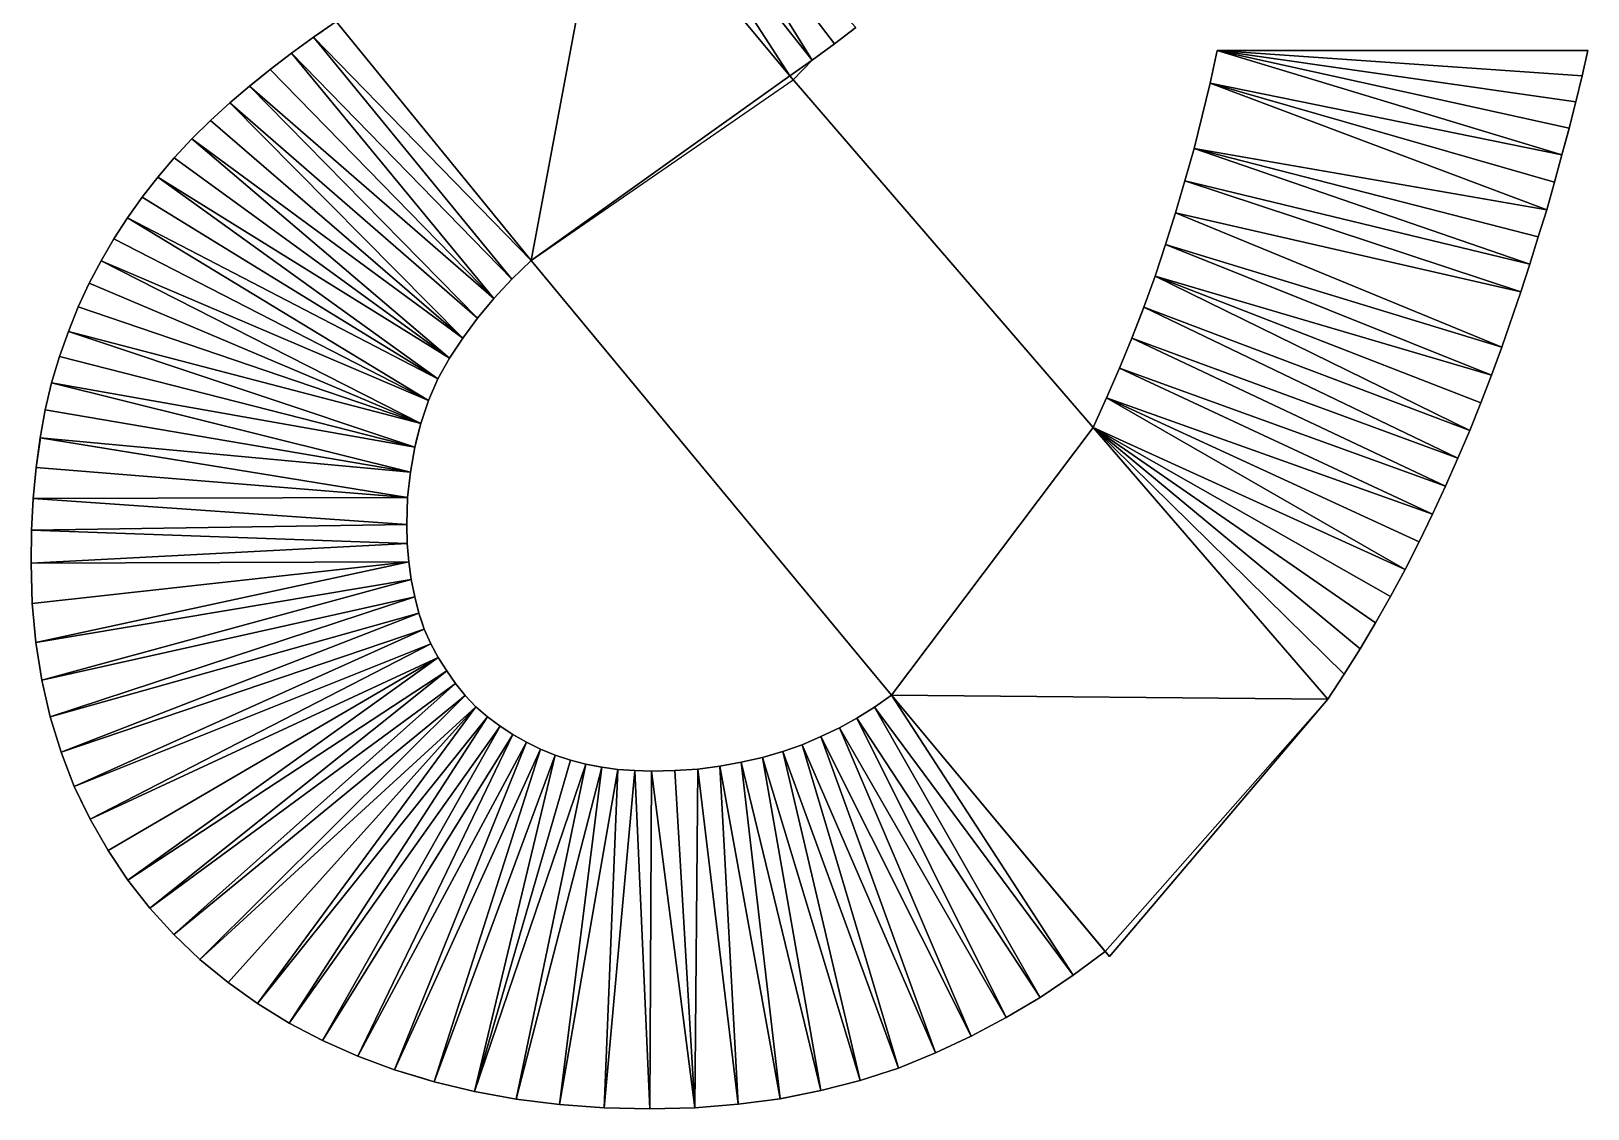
# Model space of a CAD drawing. Extents: x -29.1 to 29.1, y -25 to 25.
# Drawn here: x -0.086 to 4.342, y -6 to -2.934 of the extents above; entities that cross this region are included whole.
import ezdxf

# ---------------------------------------------------------------- set-up
doc = ezdxf.new("R2010")
doc.units = 0
doc.header["$MEASUREMENT"] = 0
doc.layers.add('ConstrLine', color=7, linetype='Continuous')
doc.layers.add('ObjLayer', color=2, linetype='Continuous')

msp = doc.modelspace()

# ---------------------------------------------------------------- linework, layer by layer
at = {"layer": 'ConstrLine'}
for points in [[(1.708, -2.326, 5), (1.633, -2.381, 5), (2.136, -3.016, 5)], [(2.199, -2.97, 5), (2.26, -2.923, 5), (1.708, -2.326, 5)], [(2.136, -3.016, 5), (2.199, -2.97, 5), (1.708, -2.326, 5)], [(1.633, -2.381, 5), (1.552, -2.436, 5), (2.072, -3.061, 5)], [(2.072, -3.061, 5), (2.136, -3.016, 5), (1.633, -2.381, 5)], [(1.552, -2.436, 5), (0.782, -2.906, 5), (1.336, -3.586, 5)], [(1.336, -3.586, 5), (2.072, -3.061, 5), (1.552, -2.436, 5)], [(0.782, -2.906, 5), (0.717, -2.951, 5), (1.336, -3.586, 5)], [(0.717, -2.951, 5), (0.782, -2.906, 5), (0.7438, -2.9324, 4)], [(0.717, -2.951, 5), (0.655, -2.996, 5), (1.281, -3.639, 5)], [(0.655, -2.996, 4), (0.655, -2.996, 5), (0.717, -2.951, 5)], [(0.655, -2.996, 4), (0.717, -2.951, 5), (0.717, -2.951, 4)], [(0.7438, -2.9324, 4), (0.7404, -2.9348, 4), (0.717, -2.951, 5)], [(0.717, -2.951, 4), (0.717, -2.951, 5), (0.7404, -2.9348, 4)], [(1.281, -3.639, 5), (1.336, -3.586, 5), (0.717, -2.951, 5)], [(2.199, -2.97, 4), (2.26, -2.923, 4), (2.26, -2.923, 5)], [(2.199, -2.97, 4), (2.26, -2.923, 5), (2.199, -2.97, 5)], [(0.655, -2.996, 5), (0.594, -3.043, 5), (1.23, -3.694, 5)], [(0.594, -3.043, 4), (0.594, -3.043, 5), (0.655, -2.996, 5)], [(0.594, -3.043, 4), (0.655, -2.996, 5), (0.655, -2.996, 4)], [(1.23, -3.694, 5), (1.281, -3.639, 5), (0.655, -2.996, 5)], [(2.136, -3.016, 4), (2.199, -2.97, 4), (2.199, -2.97, 5)], [(2.136, -3.016, 4), (2.199, -2.97, 5), (2.136, -3.016, 5)], [(3.288, -2.989, 5), (3.268, -3.082, 5), (4.268, -3.286, 5)], [(3.288, -2.989, 4), (3.268, -3.082, 4), (3.268, -3.082, 5)], [(3.288, -2.989, 4), (3.268, -3.082, 5), (3.288, -2.989, 5)], [(4.268, -3.286, 5), (4.289, -3.21, 5), (3.288, -2.989, 5)], [(4.308, -3.135, 5), (3.288, -2.989, 5), (4.289, -3.21, 5)], [(4.326, -3.061, 5), (3.288, -2.989, 5), (4.308, -3.135, 5)], [(4.342, -2.989, 5), (3.288, -2.989, 5), (4.326, -3.061, 5)], [(4.342, -2.989, 5), (3.288, -2.989, 4), (3.288, -2.989, 5)], [(4.342, -2.989, 5), (4.342, -2.989, 4), (3.288, -2.989, 4)], [(4.326, -3.061, 4), (4.342, -2.989, 4), (4.342, -2.989, 5)], [(4.326, -3.061, 4), (4.342, -2.989, 5), (4.326, -3.061, 5)], [(0.594, -3.043, 5), (0.535, -3.09, 5), (1.23, -3.694, 5)], [(0.594, -3.043, 5), (0.5576, -3.072, 4), (0.535, -3.09, 5)], [(0.594, -3.043, 5), (0.594, -3.043, 4), (0.5576, -3.072, 4)], [(2.072, -3.061, 4), (2.136, -3.016, 4), (2.136, -3.016, 5)], [(2.072, -3.061, 4), (2.136, -3.016, 5), (2.072, -3.061, 5)], [(2.072, -3.061, 4), (2.0815, -3.072, 4), (2.136, -3.016, 4)], [(0.535, -3.09, 5), (0.479, -3.138, 5), (1.184, -3.75, 5)], [(0.479, -3.138, 4), (0.479, -3.138, 5), (0.535, -3.09, 5)], [(0.479, -3.138, 4), (0.535, -3.09, 5), (0.535, -3.09, 4)], [(0.535, -3.09, 4), (0.535, -3.09, 5), (0.5576, -3.072, 4)], [(1.184, -3.75, 5), (1.23, -3.694, 5), (0.535, -3.09, 5)], [(2.072, -3.061, 5), (2.935, -4.061, 5), (2.361, -4.823, 5), (1.336, -3.586, 5)], [(1.336, -3.586, 5), (1.336, -3.586, 4), (2.072, -3.061, 4), (2.072, -3.061, 5)], [(2.935, -4.061, 4), (2.361, -4.823, 4), (1.336, -3.586, 4), (2.0815, -3.072, 4)], [(2.072, -3.061, 4), (2.072, -3.061, 5), (2.0815, -3.072, 4)], [(3.268, -3.082, 5), (3.222, -3.268, 5), (4.225, -3.442, 5)], [(3.268, -3.082, 4), (3.222, -3.268, 4), (3.222, -3.268, 5)], [(3.268, -3.082, 4), (3.222, -3.268, 5), (3.268, -3.082, 5)], [(4.247, -3.363, 5), (4.268, -3.286, 5), (3.268, -3.082, 5)], [(4.247, -3.363, 5), (3.268, -3.082, 5), (4.225, -3.442, 5)], [(4.308, -3.135, 4), (4.326, -3.061, 4), (4.326, -3.061, 5)], [(4.308, -3.135, 4), (4.326, -3.061, 5), (4.308, -3.135, 5)], [(0.479, -3.138, 5), (0.424, -3.188, 5), (1.142, -3.807, 5)], [(0.424, -3.188, 4), (0.424, -3.188, 5), (0.479, -3.138, 5)], [(0.424, -3.188, 4), (0.479, -3.138, 5), (0.479, -3.138, 4)], [(1.142, -3.807, 5), (1.184, -3.75, 5), (0.479, -3.138, 5)], [(4.2926, -3.1959, 4), (4.308, -3.135, 5), (4.289, -3.21, 5)], [(4.2926, -3.1959, 4), (4.308, -3.135, 4), (4.308, -3.135, 5)], [(0.424, -3.188, 5), (0.371, -3.24, 5), (1.142, -3.807, 5)], [(0.371, -3.24, 4), (0.371, -3.24, 5), (0.424, -3.188, 5)], [(0.371, -3.24, 4), (0.424, -3.188, 5), (0.424, -3.188, 4)], [(4.268, -3.286, 4), (4.289, -3.21, 4), (4.289, -3.21, 5)], [(4.268, -3.286, 4), (4.289, -3.21, 5), (4.268, -3.286, 5)], [(4.289, -3.21, 5), (4.289, -3.21, 4), (4.2926, -3.1959, 4)], [(0.371, -3.24, 5), (0.321, -3.294, 5), (1.104, -3.864, 5)], [(0.371, -3.24, 4), (0.321, -3.294, 4), (0.321, -3.294, 5)], [(0.371, -3.24, 4), (0.321, -3.294, 5), (0.371, -3.24, 5)], [(1.104, -3.864, 5), (1.142, -3.807, 5), (0.371, -3.24, 5)], [(3.222, -3.268, 5), (3.196, -3.36, 5), (4.177, -3.597, 5)], [(3.222, -3.268, 4), (3.196, -3.36, 4), (3.196, -3.36, 5)], [(3.222, -3.268, 4), (3.196, -3.36, 5), (3.222, -3.268, 5)], [(4.177, -3.597, 5), (4.201, -3.519, 5), (3.222, -3.268, 5)], [(4.201, -3.519, 5), (4.225, -3.442, 5), (3.222, -3.268, 5)], [(0.321, -3.294, 5), (0.274, -3.349, 5), (1.104, -3.864, 5)], [(0.321, -3.294, 4), (0.274, -3.349, 4), (0.274, -3.349, 5)], [(0.321, -3.294, 4), (0.274, -3.349, 5), (0.321, -3.294, 5)], [(4.247, -3.363, 4), (4.268, -3.286, 4), (4.268, -3.286, 5)], [(4.247, -3.363, 4), (4.268, -3.286, 5), (4.247, -3.363, 5)], [(0.274, -3.349, 5), (0.23, -3.406, 5), (1.071, -3.923, 5)], [(0.274, -3.349, 4), (0.23, -3.406, 4), (0.23, -3.406, 5)], [(0.274, -3.349, 4), (0.23, -3.406, 5), (0.274, -3.349, 5)], [(1.071, -3.923, 5), (1.104, -3.864, 5), (0.274, -3.349, 5)], [(3.196, -3.36, 5), (3.169, -3.451, 5), (4.151, -3.675, 5)], [(3.196, -3.36, 4), (3.169, -3.451, 4), (3.169, -3.451, 5)], [(3.196, -3.36, 4), (3.169, -3.451, 5), (3.196, -3.36, 5)], [(4.151, -3.675, 5), (4.177, -3.597, 5), (3.196, -3.36, 5)], [(4.2279, -3.4315, 4), (4.247, -3.363, 5), (4.225, -3.442, 5)], [(4.2279, -3.4315, 4), (4.247, -3.363, 4), (4.247, -3.363, 5)], [(0.23, -3.406, 5), (0.188, -3.465, 5), (1.071, -3.923, 5)], [(0.23, -3.406, 4), (0.188, -3.465, 4), (0.188, -3.465, 5)], [(0.23, -3.406, 4), (0.188, -3.465, 5), (0.23, -3.406, 5)], [(3.169, -3.451, 5), (3.141, -3.541, 5), (4.097, -3.833, 5)], [(3.169, -3.451, 4), (3.141, -3.541, 4), (3.141, -3.541, 5)], [(3.169, -3.451, 4), (3.141, -3.541, 5), (3.169, -3.451, 5)], [(4.097, -3.833, 5), (4.151, -3.675, 5), (3.169, -3.451, 5)], [(4.201, -3.519, 4), (4.225, -3.442, 4), (4.225, -3.442, 5)], [(4.201, -3.519, 4), (4.225, -3.442, 5), (4.201, -3.519, 5)], [(4.225, -3.442, 5), (4.225, -3.442, 4), (4.2279, -3.4315, 4)], [(0.188, -3.465, 5), (0.149, -3.525, 5), (1.044, -3.985, 5)], [(0.188, -3.465, 4), (0.149, -3.525, 4), (0.149, -3.525, 5)], [(0.188, -3.465, 4), (0.149, -3.525, 5), (0.188, -3.465, 5)], [(1.044, -3.985, 5), (1.071, -3.923, 5), (0.188, -3.465, 5)], [(0.149, -3.525, 5), (0.113, -3.587, 5), (1.044, -3.985, 5)], [(0.149, -3.525, 4), (0.113, -3.587, 4), (0.113, -3.587, 5)], [(0.149, -3.525, 4), (0.113, -3.587, 5), (0.149, -3.525, 5)], [(3.141, -3.541, 5), (3.111, -3.631, 5), (4.068, -3.912, 5)], [(3.141, -3.541, 4), (3.111, -3.631, 4), (3.111, -3.631, 5)], [(3.141, -3.541, 4), (3.111, -3.631, 5), (3.141, -3.541, 5)], [(4.068, -3.912, 5), (4.097, -3.833, 5), (3.141, -3.541, 5)], [(4.177, -3.597, 4), (4.201, -3.519, 4), (4.201, -3.519, 5)], [(4.177, -3.597, 4), (4.201, -3.519, 5), (4.177, -3.597, 5)], [(1.281, -3.639, 4), (1.336, -3.586, 4), (1.336, -3.586, 5)], [(1.281, -3.639, 4), (1.336, -3.586, 5), (1.281, -3.639, 5)], [(1.022, -4.05, 5), (0.113, -3.587, 5), (0.079, -3.651, 5)], [(0.113, -3.587, 4), (0.079, -3.651, 4), (0.079, -3.651, 5)], [(0.113, -3.587, 4), (0.079, -3.651, 5), (0.113, -3.587, 5)], [(1.022, -4.05, 5), (1.044, -3.985, 5), (0.113, -3.587, 5)], [(4.151, -3.675, 4), (4.177, -3.597, 4), (4.177, -3.597, 5)], [(4.151, -3.675, 4), (4.177, -3.597, 5), (4.151, -3.675, 5)], [(1.022, -4.05, 5), (0.079, -3.651, 5), (0.048, -3.718, 5)], [(0.079, -3.651, 4), (0.048, -3.718, 4), (0.048, -3.718, 5)], [(0.079, -3.651, 4), (0.048, -3.718, 5), (0.079, -3.651, 5)], [(1.281, -3.639, 4), (1.281, -3.639, 5), (1.23, -3.694, 5)], [(1.281, -3.639, 4), (1.23, -3.694, 5), (1.23, -3.694, 4)], [(3.111, -3.631, 5), (3.079, -3.719, 5), (4.006, -4.07, 5)], [(3.111, -3.631, 4), (3.079, -3.719, 4), (3.079, -3.719, 5)], [(3.111, -3.631, 4), (3.079, -3.719, 5), (3.111, -3.631, 5)], [(4.038, -3.991, 5), (4.068, -3.912, 5), (3.111, -3.631, 5)], [(4.006, -4.07, 5), (4.038, -3.991, 5), (3.111, -3.631, 5)], [(4.097, -3.833, 4), (4.151, -3.675, 4), (4.151, -3.675, 5)], [(4.097, -3.833, 4), (4.151, -3.675, 5), (4.097, -3.833, 5)], [(1.022, -4.05, 5), (0.048, -3.718, 5), (0.02, -3.788, 5)], [(0.048, -3.718, 4), (0.02, -3.788, 4), (0.02, -3.788, 5)], [(0.048, -3.718, 4), (0.02, -3.788, 5), (0.048, -3.718, 5)], [(1.23, -3.694, 4), (1.23, -3.694, 5), (1.184, -3.75, 5)], [(1.23, -3.694, 4), (1.184, -3.75, 5), (1.184, -3.75, 4)], [(3.045, -3.807, 5), (3.972, -4.149, 5), (3.079, -3.719, 5)], [(3.045, -3.807, 5), (3.079, -3.719, 5), (3.072, -3.7371, 4)], [(3.079, -3.719, 4), (3.072, -3.7371, 4), (3.079, -3.719, 5)], [(4.006, -4.07, 5), (3.079, -3.719, 5), (3.972, -4.149, 5)], [(1.184, -3.75, 4), (1.184, -3.75, 5), (1.142, -3.807, 5)], [(1.184, -3.75, 4), (1.142, -3.807, 5), (1.142, -3.807, 4)], [(3.072, -3.7371, 4), (3.045, -3.807, 4), (3.045, -3.807, 5)], [(-0.005, -3.859, 5), (1.005, -4.117, 5), (0.02, -3.788, 5)], [(0.02, -3.788, 4), (-0.005, -3.859, 4), (-0.005, -3.859, 5)], [(0.02, -3.788, 4), (-0.005, -3.859, 5), (0.02, -3.788, 5)], [(1.022, -4.05, 5), (0.02, -3.788, 5), (1.005, -4.117, 5)], [(1.142, -3.807, 4), (1.142, -3.807, 5), (1.104, -3.864, 5)], [(1.142, -3.807, 4), (1.104, -3.864, 5), (1.104, -3.864, 4)], [(3.01, -3.893, 5), (3.937, -4.228, 5), (3.045, -3.807, 5)], [(3.045, -3.807, 4), (3.01, -3.893, 4), (3.01, -3.893, 5)], [(3.045, -3.807, 4), (3.01, -3.893, 5), (3.045, -3.807, 5)], [(3.972, -4.149, 5), (3.045, -3.807, 5), (3.937, -4.228, 5)], [(4.096, -3.8357, 4), (4.097, -3.833, 5), (4.068, -3.912, 5)], [(4.068, -3.912, 5), (4.068, -3.912, 4), (4.096, -3.8357, 4)], [(4.096, -3.8357, 4), (4.097, -3.833, 4), (4.097, -3.833, 5)], [(-0.005, -3.859, 5), (-0.028, -3.934, 5), (1.005, -4.117, 5)], [(-0.005, -3.859, 4), (-0.028, -3.934, 4), (-0.028, -3.934, 5)], [(-0.005, -3.859, 4), (-0.028, -3.934, 5), (-0.005, -3.859, 5)], [(1.104, -3.864, 4), (1.104, -3.864, 5), (1.071, -3.923, 5)], [(1.104, -3.864, 4), (1.071, -3.923, 5), (1.071, -3.923, 4)], [(2.973, -3.977, 5), (3.9, -4.308, 5), (3.01, -3.893, 5)], [(3.01, -3.893, 4), (2.973, -3.977, 4), (2.973, -3.977, 5)], [(3.01, -3.893, 4), (2.973, -3.977, 5), (3.01, -3.893, 5)], [(3.9, -4.308, 5), (3.937, -4.228, 5), (3.01, -3.893, 5)], [(-0.046, -4.011, 5), (0.993, -4.188, 5), (-0.028, -3.934, 5)], [(-0.028, -3.934, 4), (-0.046, -4.011, 4), (-0.046, -4.011, 5)], [(-0.028, -3.934, 4), (-0.046, -4.011, 5), (-0.028, -3.934, 5)], [(1.005, -4.117, 5), (-0.028, -3.934, 5), (0.993, -4.188, 5)], [(1.071, -3.923, 4), (1.071, -3.923, 5), (1.044, -3.985, 5)], [(1.071, -3.923, 4), (1.044, -3.985, 5), (1.044, -3.985, 4)], [(4.068, -3.912, 4), (4.068, -3.912, 5), (4.038, -3.991, 5)], [(4.068, -3.912, 4), (4.038, -3.991, 5), (4.038, -3.991, 4)], [(1.022, -4.05, 5), (1.024, -4.0441, 4), (1.044, -3.985, 5)], [(1.044, -3.985, 4), (1.044, -3.985, 5), (1.024, -4.0441, 4)], [(2.935, -4.061, 5), (3.822, -4.465, 5), (2.973, -3.977, 5)], [(2.973, -3.977, 4), (2.935, -4.061, 4), (2.935, -4.061, 5)], [(2.973, -3.977, 4), (2.935, -4.061, 5), (2.973, -3.977, 5)], [(3.862, -4.387, 5), (2.973, -3.977, 5), (3.822, -4.465, 5)], [(3.9, -4.308, 5), (2.973, -3.977, 5), (3.862, -4.387, 5)], [(-0.06, -4.091, 5), (0.993, -4.188, 5), (-0.046, -4.011, 5)], [(-0.046, -4.011, 4), (-0.06, -4.091, 4), (-0.06, -4.091, 5)], [(-0.046, -4.011, 4), (-0.06, -4.091, 5), (-0.046, -4.011, 5)], [(4.038, -3.991, 4), (4.038, -3.991, 5), (4.006, -4.07, 5)], [(4.038, -3.991, 4), (4.006, -4.07, 5), (4.006, -4.07, 4)], [(1.022, -4.05, 5), (1.005, -4.117, 5), (1.0103, -4.096, 4)], [(1.022, -4.05, 4), (1.022, -4.05, 5), (1.0103, -4.096, 4)], [(1.022, -4.05, 5), (1.022, -4.05, 4), (1.024, -4.0441, 4)], [(2.361, -4.823, 5), (3.602, -4.834, 5), (2.935, -4.061, 5)], [(2.935, -4.061, 4), (2.361, -4.823, 4), (2.9816, -5.5669, 4), (3.602, -4.834, 4)], [(3.694, -4.691, 5), (2.935, -4.061, 5), (3.649, -4.763, 5)], [(3.738, -4.617, 5), (2.935, -4.061, 5), (3.694, -4.691, 5)], [(3.781, -4.542, 5), (2.935, -4.061, 5), (3.738, -4.617, 5)], [(3.822, -4.465, 5), (2.935, -4.061, 5), (3.781, -4.542, 5)], [(3.649, -4.763, 5), (2.935, -4.061, 5), (3.602, -4.834, 5)], [(3.972, -4.149, 4), (4.006, -4.07, 4), (3.972, -4.149, 5)], [(4.006, -4.07, 5), (3.972, -4.149, 5), (4.006, -4.07, 4)], [(-0.072, -4.175, 5), (0.985, -4.261, 5), (-0.06, -4.091, 5)], [(-0.072, -4.175, 5), (-0.06, -4.091, 5), (-0.0607, -4.096, 4)], [(-0.0607, -4.096, 4), (-0.072, -4.175, 4), (-0.072, -4.175, 5)], [(-0.06, -4.091, 4), (-0.0607, -4.096, 4), (-0.06, -4.091, 5)], [(0.993, -4.188, 5), (-0.06, -4.091, 5), (0.985, -4.261, 5)], [(1.005, -4.117, 4), (1.005, -4.117, 5), (0.993, -4.188, 5)], [(1.005, -4.117, 4), (0.993, -4.188, 5), (0.993, -4.188, 4)], [(1.005, -4.117, 4), (1.0103, -4.096, 4), (1.005, -4.117, 5)], [(3.972, -4.149, 4), (3.972, -4.149, 5), (3.937, -4.228, 5)], [(3.972, -4.149, 4), (3.937, -4.228, 5), (3.937, -4.228, 4)], [(-0.072, -4.175, 5), (-0.08, -4.263, 5), (0.985, -4.261, 5)], [(-0.072, -4.175, 4), (-0.08, -4.263, 4), (-0.08, -4.263, 5)], [(-0.072, -4.175, 4), (-0.08, -4.263, 5), (-0.072, -4.175, 5)], [(0.993, -4.188, 4), (0.993, -4.188, 5), (0.985, -4.261, 5)], [(0.993, -4.188, 4), (0.985, -4.261, 5), (0.985, -4.261, 4)], [(3.937, -4.228, 4), (3.937, -4.228, 5), (3.9, -4.308, 5)], [(3.937, -4.228, 4), (3.9, -4.308, 5), (3.9, -4.308, 4)], [(-0.08, -4.263, 5), (-0.085, -4.353, 5), (0.983, -4.337, 5)], [(-0.08, -4.263, 4), (-0.085, -4.353, 4), (-0.085, -4.353, 5)], [(-0.08, -4.263, 4), (-0.085, -4.353, 5), (-0.08, -4.263, 5)], [(0.983, -4.337, 5), (0.985, -4.261, 5), (-0.08, -4.263, 5)], [(0.985, -4.261, 5), (0.983, -4.337, 5), (0.983, -4.337, 4)], [(0.985, -4.261, 5), (0.983, -4.337, 4), (0.985, -4.261, 4)], [(0.983, -4.337, 5), (-0.085, -4.353, 5), (0.984, -4.391, 5)], [(0.983, -4.337, 4), (0.983, -4.337, 5), (0.984, -4.391, 5)], [(0.983, -4.337, 4), (0.984, -4.391, 5), (0.984, -4.391, 4)], [(3.9, -4.308, 4), (3.9, -4.308, 5), (3.862, -4.387, 5)], [(3.9, -4.308, 4), (3.862, -4.387, 5), (3.862, -4.387, 4)], [(-0.086, -4.447, 5), (0.984, -4.391, 5), (-0.085, -4.353, 5)], [(-0.085, -4.353, 4), (-0.086, -4.447, 4), (-0.086, -4.447, 5)], [(-0.085, -4.353, 4), (-0.086, -4.447, 5), (-0.085, -4.353, 5)], [(0.984, -4.391, 5), (-0.086, -4.447, 5), (0.988, -4.444, 5)], [(0.984, -4.391, 4), (0.984, -4.391, 5), (0.988, -4.444, 5)], [(0.984, -4.391, 4), (0.988, -4.444, 5), (0.988, -4.444, 4)], [(3.862, -4.387, 4), (3.862, -4.387, 5), (3.822, -4.465, 5)], [(3.862, -4.387, 4), (3.822, -4.465, 5), (3.822, -4.465, 4)], [(-0.086, -4.447, 5), (-0.083, -4.562, 5), (0.988, -4.444, 5)], [(-0.086, -4.447, 4), (-0.083, -4.562, 4), (-0.083, -4.562, 5)], [(-0.086, -4.447, 4), (-0.083, -4.562, 5), (-0.086, -4.447, 5)], [(-0.083, -4.562, 5), (-0.073, -4.673, 5), (0.988, -4.444, 5)], [(0.995, -4.494, 5), (0.988, -4.444, 5), (-0.073, -4.673, 5)], [(0.988, -4.444, 4), (0.988, -4.444, 5), (0.995, -4.494, 5)], [(0.988, -4.444, 4), (0.995, -4.494, 5), (0.995, -4.494, 4)], [(3.822, -4.465, 4), (3.822, -4.465, 5), (3.781, -4.542, 5)], [(3.822, -4.465, 4), (3.781, -4.542, 5), (3.781, -4.542, 4)], [(-0.056, -4.78, 5), (0.995, -4.494, 5), (-0.073, -4.673, 5)], [(0.995, -4.494, 5), (-0.056, -4.78, 5), (1.005, -4.543, 5)], [(0.995, -4.494, 4), (0.995, -4.494, 5), (1.005, -4.543, 5)], [(0.995, -4.494, 4), (1.005, -4.543, 5), (1.005, -4.543, 4)], [(-0.032, -4.885, 5), (1.005, -4.543, 5), (-0.056, -4.78, 5)], [(1.005, -4.543, 5), (-0.032, -4.885, 5), (1.017, -4.59, 5)], [(1.005, -4.543, 4), (1.005, -4.543, 5), (1.017, -4.59, 5)], [(1.005, -4.543, 4), (1.017, -4.59, 5), (1.017, -4.59, 4)], [(3.781, -4.542, 4), (3.781, -4.542, 5), (3.738, -4.617, 5)], [(3.781, -4.542, 4), (3.738, -4.617, 5), (3.738, -4.617, 4)], [(-0.083, -4.562, 4), (-0.073, -4.673, 4), (-0.073, -4.673, 5)], [(-0.083, -4.562, 4), (-0.073, -4.673, 5), (-0.083, -4.562, 5)], [(-0.001, -4.985, 5), (1.017, -4.59, 5), (-0.032, -4.885, 5)], [(1.017, -4.59, 5), (-0.001, -4.985, 5), (1.032, -4.635, 5)], [(1.017, -4.59, 4), (1.017, -4.59, 5), (1.024, -4.611, 4)], [(1.017, -4.59, 5), (1.032, -4.635, 5), (1.024, -4.611, 4)], [(0.036, -5.083, 5), (1.032, -4.635, 5), (-0.001, -4.985, 5)], [(1.051, -4.677, 5), (1.032, -4.635, 5), (0.036, -5.083, 5)], [(1.032, -4.635, 4), (1.024, -4.611, 4), (1.032, -4.635, 5)], [(1.032, -4.635, 4), (1.032, -4.635, 5), (1.051, -4.677, 5)], [(1.032, -4.635, 4), (1.051, -4.677, 5), (1.051, -4.677, 4)], [(3.738, -4.617, 4), (3.738, -4.617, 5), (3.694, -4.691, 5)], [(3.738, -4.617, 4), (3.694, -4.691, 5), (3.694, -4.691, 4)], [(-0.073, -4.673, 4), (-0.056, -4.78, 4), (-0.056, -4.78, 5)], [(-0.073, -4.673, 4), (-0.056, -4.78, 5), (-0.073, -4.673, 5)], [(0.036, -5.083, 5), (0.082, -5.176, 5), (1.051, -4.677, 5)], [(1.072, -4.716, 5), (1.051, -4.677, 5), (0.082, -5.176, 5)], [(1.051, -4.677, 4), (1.051, -4.677, 5), (1.072, -4.716, 5)], [(1.051, -4.677, 4), (1.072, -4.716, 5), (1.072, -4.716, 4)], [(3.694, -4.691, 4), (3.694, -4.691, 5), (3.649, -4.763, 5)], [(3.694, -4.691, 4), (3.649, -4.763, 5), (3.649, -4.763, 4)], [(0.082, -5.176, 5), (0.133, -5.265, 5), (1.072, -4.716, 5)], [(0.133, -5.265, 5), (0.189, -5.349, 5), (1.072, -4.716, 5)], [(1.096, -4.754, 5), (1.072, -4.716, 5), (0.189, -5.349, 5)], [(1.072, -4.716, 4), (1.072, -4.716, 5), (1.096, -4.754, 5)], [(1.072, -4.716, 4), (1.096, -4.754, 5), (1.096, -4.754, 4)], [(-0.056, -4.78, 4), (-0.032, -4.885, 4), (-0.032, -4.885, 5)], [(-0.056, -4.78, 4), (-0.032, -4.885, 5), (-0.056, -4.78, 5)], [(0.189, -5.349, 5), (0.252, -5.429, 5), (1.096, -4.754, 5)], [(1.121, -4.79, 5), (1.096, -4.754, 5), (0.252, -5.429, 5)], [(1.096, -4.754, 4), (1.096, -4.754, 5), (1.121, -4.79, 5)], [(1.096, -4.754, 4), (1.121, -4.79, 5), (1.121, -4.79, 4)], [(3.649, -4.763, 4), (3.649, -4.763, 5), (3.602, -4.834, 5)], [(3.649, -4.763, 4), (3.602, -4.834, 5), (3.602, -4.834, 4)], [(0.252, -5.429, 5), (0.32, -5.504, 5), (1.121, -4.79, 5)], [(1.149, -4.824, 5), (1.121, -4.79, 5), (0.32, -5.504, 5)], [(0.32, -5.504, 5), (0.394, -5.575, 5), (1.149, -4.824, 5)], [(1.179, -4.856, 5), (1.149, -4.824, 5), (0.394, -5.575, 5)], [(1.121, -4.79, 4), (1.121, -4.79, 5), (1.149, -4.824, 5)], [(1.121, -4.79, 4), (1.149, -4.824, 5), (1.149, -4.824, 4)], [(1.149, -4.824, 4), (1.149, -4.824, 5), (1.179, -4.856, 5)], [(1.149, -4.824, 4), (1.179, -4.856, 5), (1.179, -4.856, 4)], [(2.361, -4.823, 5), (2.313, -4.857, 5), (2.878, -5.62, 5)], [(2.313, -4.857, 4), (2.313, -4.857, 5), (2.361, -4.823, 5)], [(2.313, -4.857, 4), (2.361, -4.823, 5), (2.361, -4.823, 4)], [(2.878, -5.62, 5), (2.969, -5.552, 5), (2.361, -4.823, 5)], [(3.602, -4.834, 5), (2.361, -4.823, 5), (2.969, -5.552, 5)], [(0.394, -5.575, 5), (0.474, -5.64, 5), (1.179, -4.856, 5)], [(0.474, -5.64, 5), (0.558, -5.7, 5), (1.179, -4.856, 5)], [(1.212, -4.885, 5), (1.179, -4.856, 5), (0.558, -5.7, 5)], [(1.179, -4.856, 4), (1.179, -4.856, 5), (1.212, -4.885, 5)], [(1.179, -4.856, 4), (1.212, -4.885, 5), (1.212, -4.885, 4)], [(2.313, -4.857, 5), (2.263, -4.888, 5), (2.784, -5.683, 5)], [(2.263, -4.888, 4), (2.263, -4.888, 5), (2.313, -4.857, 5)], [(2.263, -4.888, 4), (2.313, -4.857, 5), (2.313, -4.857, 4)], [(2.784, -5.683, 5), (2.878, -5.62, 5), (2.313, -4.857, 5)], [(3.602, -4.834, 5), (3.602, -4.834, 4), (2.9816, -5.5669, 4), (2.969, -5.552, 5)], [(-0.032, -4.885, 4), (-0.001, -4.985, 4), (-0.001, -4.985, 5)], [(-0.032, -4.885, 4), (-0.001, -4.985, 5), (-0.032, -4.885, 5)], [(0.558, -5.7, 5), (0.648, -5.756, 5), (1.212, -4.885, 5)], [(1.248, -4.911, 5), (1.212, -4.885, 5), (0.648, -5.756, 5)], [(0.648, -5.756, 5), (0.743, -5.805, 5), (1.248, -4.911, 5)], [(1.284, -4.935, 5), (1.248, -4.911, 5), (0.743, -5.805, 5)], [(1.212, -4.885, 4), (1.212, -4.885, 5), (1.248, -4.911, 5)], [(1.212, -4.885, 4), (1.248, -4.911, 5), (1.248, -4.911, 4)], [(1.248, -4.911, 4), (1.248, -4.911, 5), (1.284, -4.935, 5)], [(1.248, -4.911, 4), (1.284, -4.935, 5), (1.284, -4.935, 4)], [(2.263, -4.888, 5), (2.213, -4.916, 5), (2.687, -5.74, 5)], [(2.213, -4.916, 4), (2.213, -4.916, 5), (2.263, -4.888, 5)], [(2.213, -4.916, 4), (2.263, -4.888, 5), (2.263, -4.888, 4)], [(2.687, -5.74, 5), (2.784, -5.683, 5), (2.263, -4.888, 5)], [(0.743, -5.805, 5), (0.843, -5.85, 5), (1.284, -4.935, 5)], [(1.323, -4.957, 5), (1.284, -4.935, 5), (0.843, -5.85, 5)], [(0.843, -5.85, 5), (0.948, -5.889, 5), (1.323, -4.957, 5)], [(1.363, -4.977, 5), (1.323, -4.957, 5), (0.948, -5.889, 5)], [(1.284, -4.935, 4), (1.284, -4.935, 5), (1.323, -4.957, 5)], [(1.284, -4.935, 4), (1.323, -4.957, 5), (1.323, -4.957, 4)], [(1.323, -4.957, 4), (1.323, -4.957, 5), (1.363, -4.977, 5)], [(1.323, -4.957, 4), (1.363, -4.977, 5), (1.363, -4.977, 4)], [(2.16, -4.941, 5), (2.107, -4.964, 5), (2.486, -5.841, 5)], [(2.107, -4.964, 4), (2.107, -4.964, 5), (2.16, -4.941, 5)], [(2.107, -4.964, 4), (2.16, -4.941, 5), (2.16, -4.941, 4)], [(2.213, -4.916, 5), (2.16, -4.941, 5), (2.588, -5.793, 5)], [(2.16, -4.941, 4), (2.16, -4.941, 5), (2.213, -4.916, 5)], [(2.16, -4.941, 4), (2.213, -4.916, 5), (2.213, -4.916, 4)], [(2.486, -5.841, 5), (2.588, -5.793, 5), (2.16, -4.941, 5)], [(2.588, -5.793, 5), (2.687, -5.74, 5), (2.213, -4.916, 5)], [(0.036, -5.083, 5), (-0.001, -4.985, 5), (0, -4.9876, 4)], [(-0.001, -4.985, 4), (0, -4.9876, 4), (-0.001, -4.985, 5)], [(0, -4.9876, 4), (0.036, -5.083, 4), (0.036, -5.083, 5)], [(0.948, -5.889, 5), (1.06, -5.923, 5), (1.363, -4.977, 5)], [(1.405, -4.994, 5), (1.363, -4.977, 5), (1.06, -5.923, 5)], [(1.06, -5.923, 5), (1.175, -5.951, 5), (1.405, -4.994, 5)], [(1.448, -5.008, 5), (1.405, -4.994, 5), (1.175, -5.951, 5)], [(1.363, -4.977, 4), (1.363, -4.977, 5), (1.405, -4.994, 5)], [(1.363, -4.977, 4), (1.405, -4.994, 5), (1.405, -4.994, 4)], [(1.405, -4.994, 4), (1.405, -4.994, 5), (1.448, -5.008, 5)], [(1.405, -4.994, 4), (1.448, -5.008, 5), (1.448, -5.008, 4)], [(1.994, -5, 5), (1.934, -5.014, 5), (2.16, -5.948, 5)], [(1.934, -5.014, 4), (1.934, -5.014, 5), (1.994, -5, 5)], [(1.934, -5.014, 4), (1.994, -5, 5), (1.994, -5, 4)], [(2.052, -4.983, 5), (1.994, -5, 5), (2.272, -5.919, 5)], [(1.994, -5, 5), (2.052, -4.983, 5), (2.048, -4.9842, 4)], [(1.994, -5, 4), (1.994, -5, 5), (2.048, -4.9842, 4)], [(2.16, -5.948, 5), (2.272, -5.919, 5), (1.994, -5, 5)], [(2.052, -4.983, 4), (2.048, -4.9842, 4), (2.052, -4.983, 5)], [(2.107, -4.964, 5), (2.052, -4.983, 5), (2.381, -5.884, 5)], [(2.052, -4.983, 4), (2.052, -4.983, 5), (2.107, -4.964, 5)], [(2.052, -4.983, 4), (2.107, -4.964, 5), (2.107, -4.964, 4)], [(2.272, -5.919, 5), (2.381, -5.884, 5), (2.052, -4.983, 5)], [(2.381, -5.884, 5), (2.486, -5.841, 5), (2.107, -4.964, 5)], [(1.492, -5.019, 5), (1.448, -5.008, 5), (1.175, -5.951, 5)], [(1.175, -5.951, 5), (1.294, -5.972, 5), (1.492, -5.019, 5)], [(1.537, -5.028, 5), (1.492, -5.019, 5), (1.294, -5.972, 5)], [(1.294, -5.972, 5), (1.417, -5.988, 5), (1.537, -5.028, 5)], [(1.583, -5.034, 5), (1.537, -5.028, 5), (1.417, -5.988, 5)], [(1.417, -5.988, 5), (1.544, -5.997, 5), (1.583, -5.034, 5)], [(1.448, -5.008, 4), (1.448, -5.008, 5), (1.492, -5.019, 5)], [(1.448, -5.008, 4), (1.492, -5.019, 5), (1.492, -5.019, 4)], [(1.492, -5.019, 4), (1.492, -5.019, 5), (1.536, -5.0278, 4)], [(1.492, -5.019, 5), (1.537, -5.028, 5), (1.536, -5.0278, 4)], [(1.537, -5.028, 4), (1.536, -5.0278, 4), (1.537, -5.028, 5)], [(1.537, -5.028, 4), (1.537, -5.028, 5), (1.583, -5.034, 5)], [(1.537, -5.028, 4), (1.583, -5.034, 5), (1.583, -5.034, 4)], [(1.631, -5.037, 5), (1.583, -5.034, 5), (1.544, -5.997, 5)], [(1.544, -5.997, 5), (1.674, -6, 5), (1.631, -5.037, 5)], [(1.583, -5.034, 4), (1.583, -5.034, 5), (1.631, -5.037, 5)], [(1.583, -5.034, 4), (1.631, -5.037, 5), (1.631, -5.037, 4)], [(1.679, -5.039, 5), (1.631, -5.037, 5), (1.674, -6, 5)], [(1.631, -5.037, 4), (1.631, -5.037, 5), (1.679, -5.039, 5)], [(1.631, -5.037, 4), (1.679, -5.039, 5), (1.679, -5.039, 4)], [(1.674, -6, 5), (1.802, -5.997, 5), (1.679, -5.039, 5)], [(1.745, -5.037, 5), (1.679, -5.039, 5), (1.802, -5.997, 5)], [(1.679, -5.039, 4), (1.679, -5.039, 5), (1.745, -5.037, 5)], [(1.679, -5.039, 4), (1.745, -5.037, 5), (1.745, -5.037, 4)], [(1.81, -5.033, 5), (1.745, -5.037, 5), (1.802, -5.997, 5)], [(1.745, -5.037, 4), (1.745, -5.037, 5), (1.81, -5.033, 5)], [(1.745, -5.037, 4), (1.81, -5.033, 5), (1.81, -5.033, 4)], [(1.802, -5.997, 5), (1.925, -5.987, 5), (1.81, -5.033, 5)], [(1.873, -5.025, 5), (1.81, -5.033, 5), (1.925, -5.987, 5)], [(1.81, -5.033, 4), (1.81, -5.033, 5), (1.873, -5.025, 5)], [(1.81, -5.033, 4), (1.873, -5.025, 5), (1.873, -5.025, 4)], [(1.934, -5.014, 5), (1.873, -5.025, 5), (2.045, -5.971, 5)], [(1.873, -5.025, 4), (1.873, -5.025, 5), (1.934, -5.014, 5)], [(1.873, -5.025, 4), (1.934, -5.014, 5), (1.934, -5.014, 4)], [(1.925, -5.987, 5), (2.045, -5.971, 5), (1.873, -5.025, 5)], [(2.045, -5.971, 5), (2.16, -5.948, 5), (1.934, -5.014, 5)], [(0.036, -5.083, 4), (0.0543, -5.12, 4), (0.036, -5.083, 5)], [(0.0543, -5.12, 4), (0.082, -5.176, 5), (0.036, -5.083, 5)], [(0.0543, -5.12, 4), (0.082, -5.176, 4), (0.082, -5.176, 5)], [(0.082, -5.176, 4), (0.133, -5.265, 4), (0.133, -5.265, 5)], [(0.082, -5.176, 4), (0.133, -5.265, 5), (0.082, -5.176, 5)], [(0.133, -5.265, 4), (0.189, -5.349, 4), (0.189, -5.349, 5)], [(0.133, -5.265, 4), (0.189, -5.349, 5), (0.133, -5.265, 5)], [(0.189, -5.349, 4), (0.252, -5.429, 4), (0.252, -5.429, 5)], [(0.189, -5.349, 4), (0.252, -5.429, 5), (0.189, -5.349, 5)], [(0.252, -5.429, 4), (0.32, -5.504, 4), (0.32, -5.504, 5)], [(0.252, -5.429, 4), (0.32, -5.504, 5), (0.252, -5.429, 5)], [(0.32, -5.504, 4), (0.394, -5.575, 4), (0.394, -5.575, 5)], [(0.32, -5.504, 4), (0.394, -5.575, 5), (0.32, -5.504, 5)], [(0.394, -5.575, 4), (0.474, -5.64, 4), (0.474, -5.64, 5)], [(0.394, -5.575, 4), (0.474, -5.64, 5), (0.394, -5.575, 5)], [(2.878, -5.62, 4), (2.969, -5.552, 4), (2.969, -5.552, 5)], [(2.878, -5.62, 4), (2.969, -5.552, 5), (2.878, -5.62, 5)], [(2.9728, -5.5565, 4), (2.9816, -5.5669, 4), (2.969, -5.552, 5)], [(2.969, -5.552, 4), (2.9728, -5.5565, 4), (2.969, -5.552, 5)], [(2.784, -5.683, 4), (2.878, -5.62, 4), (2.878, -5.62, 5)], [(2.784, -5.683, 4), (2.878, -5.62, 5), (2.784, -5.683, 5)], [(0.474, -5.64, 4), (0.558, -5.7, 4), (0.558, -5.7, 5)], [(0.474, -5.64, 4), (0.558, -5.7, 5), (0.474, -5.64, 5)], [(0.558, -5.7, 4), (0.648, -5.756, 4), (0.648, -5.756, 5)], [(0.558, -5.7, 4), (0.648, -5.756, 5), (0.558, -5.7, 5)], [(2.687, -5.74, 4), (2.784, -5.683, 4), (2.784, -5.683, 5)], [(2.687, -5.74, 4), (2.784, -5.683, 5), (2.687, -5.74, 5)], [(0.648, -5.756, 4), (0.743, -5.805, 4), (0.743, -5.805, 5)], [(0.648, -5.756, 4), (0.743, -5.805, 5), (0.648, -5.756, 5)], [(2.588, -5.793, 4), (2.687, -5.74, 4), (2.687, -5.74, 5)], [(2.588, -5.793, 4), (2.687, -5.74, 5), (2.588, -5.793, 5)], [(2.486, -5.841, 4), (2.588, -5.793, 4), (2.588, -5.793, 5)], [(2.486, -5.841, 4), (2.588, -5.793, 5), (2.486, -5.841, 5)], [(0.743, -5.805, 4), (0.843, -5.85, 4), (0.843, -5.85, 5)], [(0.743, -5.805, 4), (0.843, -5.85, 5), (0.743, -5.805, 5)], [(2.381, -5.884, 4), (2.486, -5.841, 4), (2.486, -5.841, 5)], [(2.381, -5.884, 4), (2.486, -5.841, 5), (2.381, -5.884, 5)], [(0.843, -5.85, 4), (0.948, -5.889, 4), (0.948, -5.889, 5)], [(0.843, -5.85, 4), (0.948, -5.889, 5), (0.843, -5.85, 5)], [(0.948, -5.889, 4), (1.024, -5.9121, 4), (0.948, -5.889, 5)], [(1.024, -5.9121, 4), (1.06, -5.923, 5), (0.948, -5.889, 5)], [(2.272, -5.919, 4), (2.381, -5.884, 4), (2.381, -5.884, 5)], [(2.272, -5.919, 4), (2.381, -5.884, 5), (2.272, -5.919, 5)], [(1.024, -5.9121, 4), (1.06, -5.923, 4), (1.06, -5.923, 5)], [(1.06, -5.923, 4), (1.175, -5.951, 4), (1.175, -5.951, 5)], [(1.06, -5.923, 4), (1.175, -5.951, 5), (1.06, -5.923, 5)], [(2.16, -5.948, 4), (2.272, -5.919, 4), (2.272, -5.919, 5)], [(2.16, -5.948, 4), (2.272, -5.919, 5), (2.16, -5.948, 5)], [(1.175, -5.951, 4), (1.294, -5.972, 4), (1.294, -5.972, 5)], [(1.175, -5.951, 4), (1.294, -5.972, 5), (1.175, -5.951, 5)], [(1.294, -5.972, 4), (1.417, -5.988, 4), (1.417, -5.988, 5)], [(1.294, -5.972, 4), (1.417, -5.988, 5), (1.294, -5.972, 5)], [(1.925, -5.987, 4), (2.045, -5.971, 4), (2.045, -5.971, 5)], [(1.925, -5.987, 4), (2.045, -5.971, 5), (1.925, -5.987, 5)], [(2.16, -5.948, 5), (2.045, -5.971, 5), (2.048, -5.9704, 4)], [(2.045, -5.971, 4), (2.048, -5.9704, 4), (2.045, -5.971, 5)], [(2.048, -5.9704, 4), (2.16, -5.948, 4), (2.16, -5.948, 5)], [(1.417, -5.988, 4), (1.544, -5.997, 4), (1.544, -5.997, 5)], [(1.417, -5.988, 4), (1.544, -5.997, 5), (1.417, -5.988, 5)], [(1.544, -5.997, 4), (1.674, -6, 4), (1.674, -6, 5)], [(1.544, -5.997, 4), (1.674, -6, 5), (1.544, -5.997, 5)], [(1.674, -6, 5), (1.674, -6, 4), (1.802, -5.997, 4)], [(1.674, -6, 5), (1.802, -5.997, 4), (1.802, -5.997, 5)], [(1.802, -5.997, 4), (1.925, -5.987, 4), (1.925, -5.987, 5)], [(1.802, -5.997, 4), (1.925, -5.987, 5), (1.802, -5.997, 5)]]:
    msp.add_3dface(points, dxfattribs=at)
at = {"layer": 'ObjLayer', "extrusion": (0, 0, -1)}
for p, q in [((0.717, -2.951, 5), (0.782, -2.906, 5)), ((0.655, -2.996, 5), (0.717, -2.951, 5)), ((2.26, -2.923, 5), (2.199, -2.97, 5)), ((0.594, -3.043, 5), (0.655, -2.996, 5)), ((2.199, -2.97, 5), (2.136, -3.016, 5)), ((3.268, -3.082, 5), (3.288, -2.989, 5)), ((3.288, -2.989, 5), (4.342, -2.989, 5)), ((4.342, -2.989, 5), (4.326, -3.061, 5)), ((0.535, -3.09, 5), (0.594, -3.043, 5)), ((2.136, -3.016, 5), (2.072, -3.061, 5)), ((0.479, -3.138, 5), (0.535, -3.09, 5)), ((2.072, -3.061, 5), (1.336, -3.586, 5)), ((3.222, -3.268, 5), (3.268, -3.082, 5)), ((4.326, -3.061, 5), (4.308, -3.135, 5)), ((0.424, -3.188, 5), (0.479, -3.138, 5)), ((4.308, -3.135, 5), (4.2879, -3.2144, 5)), ((0.371, -3.24, 5), (0.424, -3.188, 5)), ((4.2879, -3.2144, 5), (4.268, -3.286, 5)), ((0.321, -3.294, 5), (0.371, -3.24, 5)), ((3.196, -3.36, 5), (3.222, -3.268, 5)), ((0.274, -3.349, 5), (0.321, -3.294, 5)), ((4.268, -3.286, 5), (4.247, -3.363, 5)), ((0.23, -3.406, 5), (0.274, -3.349, 5)), ((3.169, -3.451, 5), (3.196, -3.36, 5)), ((4.247, -3.363, 5), (4.225, -3.442, 5)), ((0.188, -3.465, 5), (0.23, -3.406, 5)), ((3.141, -3.541, 5), (3.169, -3.451, 5)), ((4.225, -3.442, 5), (4.201, -3.519, 5)), ((0.149, -3.525, 5), (0.188, -3.465, 5)), ((0.113, -3.587, 5), (0.149, -3.525, 5)), ((3.111, -3.631, 5), (3.141, -3.541, 5)), ((4.201, -3.519, 5), (4.177, -3.597, 5)), ((1.336, -3.586, 5), (1.281, -3.639, 5)), ((0.079, -3.651, 5), (0.113, -3.587, 5)), ((4.177, -3.597, 5), (4.151, -3.675, 5)), ((0.048, -3.718, 5), (0.079, -3.651, 5)), ((1.281, -3.639, 5), (1.23, -3.694, 5)), ((3.079, -3.719, 5), (3.111, -3.631, 5)), ((4.151, -3.675, 5), (4.097, -3.833, 5)), ((0.02, -3.788, 5), (0.048, -3.718, 5)), ((1.23, -3.694, 5), (1.184, -3.75, 5)), ((3.045, -3.807, 5), (3.079, -3.719, 5)), ((1.184, -3.75, 5), (1.142, -3.807, 5)), ((-0.005, -3.859, 5), (0.02, -3.788, 5)), ((1.142, -3.807, 5), (1.104, -3.864, 5)), ((3.01, -3.893, 5), (3.045, -3.807, 5)), ((4.097, -3.833, 5), (4.068, -3.912, 5)), ((-0.028, -3.934, 5), (-0.005, -3.859, 5)), ((1.104, -3.864, 5), (1.071, -3.923, 5)), ((2.973, -3.977, 5), (3.01, -3.893, 5)), ((-0.046, -4.011, 5), (-0.028, -3.934, 5)), ((1.071, -3.923, 5), (1.044, -3.985, 5)), ((4.068, -3.912, 5), (4.038, -3.991, 5)), ((1.044, -3.985, 5), (1.022, -4.05, 5)), ((2.935, -4.061, 5), (2.973, -3.977, 5)), ((-0.06, -4.091, 5), (-0.046, -4.011, 5)), ((4.038, -3.991, 5), (4.006, -4.07, 5)), ((1.022, -4.05, 5), (1.005, -4.117, 5)), ((2.361, -4.823, 5), (2.935, -4.061, 5)), ((4.006, -4.07, 5), (3.972, -4.149, 5)), ((-0.072, -4.175, 5), (-0.06, -4.091, 5)), ((1.005, -4.117, 5), (0.993, -4.188, 5)), ((3.972, -4.149, 5), (3.937, -4.228, 5)), ((-0.08, -4.263, 5), (-0.072, -4.175, 5)), ((0.993, -4.188, 5), (0.985, -4.261, 5)), ((3.937, -4.228, 5), (3.9, -4.308, 5)), ((-0.085, -4.353, 5), (-0.08, -4.263, 5)), ((0.985, -4.261, 5), (0.983, -4.337, 5)), ((0.983, -4.337, 5), (0.984, -4.391, 5)), ((3.9, -4.308, 5), (3.862, -4.387, 5)), ((-0.086, -4.447, 5), (-0.085, -4.353, 5)), ((0.984, -4.391, 5), (0.988, -4.444, 5)), ((3.862, -4.387, 5), (3.822, -4.465, 5)), ((-0.083, -4.562, 5), (-0.086, -4.447, 5)), ((0.988, -4.444, 5), (0.995, -4.494, 5)), ((3.822, -4.465, 5), (3.781, -4.542, 5)), ((0.995, -4.494, 5), (1.005, -4.543, 5)), ((1.005, -4.543, 5), (1.017, -4.59, 5)), ((3.781, -4.542, 5), (3.738, -4.617, 5)), ((-0.073, -4.673, 5), (-0.083, -4.562, 5)), ((1.017, -4.59, 5), (1.032, -4.635, 5)), ((1.032, -4.635, 5), (1.051, -4.677, 5)), ((3.738, -4.617, 5), (3.694, -4.691, 5)), ((-0.056, -4.78, 5), (-0.073, -4.673, 5)), ((1.051, -4.677, 5), (1.072, -4.716, 5)), ((3.694, -4.691, 5), (3.649, -4.763, 5)), ((1.072, -4.716, 5), (1.096, -4.754, 5)), ((-0.032, -4.885, 5), (-0.056, -4.78, 5)), ((1.096, -4.754, 5), (1.121, -4.79, 5)), ((3.649, -4.763, 5), (3.602, -4.834, 5)), ((1.121, -4.79, 5), (1.149, -4.824, 5)), ((1.149, -4.824, 5), (1.179, -4.856, 5)), ((2.313, -4.857, 5), (2.361, -4.823, 5)), ((1.179, -4.856, 5), (1.212, -4.885, 5)), ((2.263, -4.888, 5), (2.313, -4.857, 5)), ((3.602, -4.834, 5), (2.969, -5.552, 5)), ((-0.001, -4.985, 5), (-0.032, -4.885, 5)), ((1.212, -4.885, 5), (1.248, -4.911, 5)), ((1.248, -4.911, 5), (1.2841, -4.9351, 5)), ((2.213, -4.916, 5), (2.263, -4.888, 5)), ((1.2841, -4.9351, 5), (1.323, -4.957, 5)), ((1.323, -4.957, 5), (1.363, -4.977, 5)), ((2.107, -4.964, 5), (2.16, -4.941, 5)), ((2.16, -4.941, 5), (2.213, -4.916, 5)), ((0.036, -5.083, 5), (-0.001, -4.985, 5)), ((1.363, -4.977, 5), (1.405, -4.994, 5)), ((1.405, -4.994, 5), (1.448, -5.008, 5)), ((1.934, -5.014, 5), (1.994, -5, 5)), ((1.994, -5, 5), (2.052, -4.983, 5)), ((2.052, -4.983, 5), (2.107, -4.964, 5)), ((1.448, -5.008, 5), (1.492, -5.019, 5)), ((1.492, -5.019, 5), (1.537, -5.028, 5)), ((1.537, -5.028, 5), (1.583, -5.034, 5)), ((1.583, -5.034, 5), (1.631, -5.037, 5)), ((1.631, -5.037, 5), (1.679, -5.039, 5)), ((1.679, -5.039, 5), (1.745, -5.037, 5)), ((1.745, -5.037, 5), (1.81, -5.033, 5)), ((1.81, -5.033, 5), (1.873, -5.025, 5)), ((1.873, -5.025, 5), (1.934, -5.014, 5)), ((0.082, -5.176, 5), (0.036, -5.083, 5)), ((0.133, -5.265, 5), (0.082, -5.176, 5)), ((0.189, -5.349, 5), (0.133, -5.265, 5)), ((0.252, -5.429, 5), (0.189, -5.349, 5)), ((0.32, -5.504, 5), (0.252, -5.429, 5)), ((0.394, -5.575, 5), (0.32, -5.504, 5)), ((0.474, -5.64, 5), (0.394, -5.575, 5)), ((2.969, -5.552, 5), (2.878, -5.62, 5)), ((2.878, -5.62, 5), (2.784, -5.683, 5)), ((0.558, -5.7, 5), (0.474, -5.64, 5)), ((0.648, -5.756, 5), (0.558, -5.7, 5)), ((2.784, -5.683, 5), (2.687, -5.74, 5)), ((0.743, -5.805, 5), (0.648, -5.756, 5)), ((2.687, -5.74, 5), (2.588, -5.793, 5)), ((2.588, -5.793, 5), (2.486, -5.841, 5)), ((0.843, -5.85, 5), (0.743, -5.805, 5)), ((2.486, -5.841, 5), (2.381, -5.884, 5)), ((0.948, -5.889, 5), (0.843, -5.85, 5)), ((1.06, -5.923, 5), (0.948, -5.889, 5)), ((2.381, -5.884, 5), (2.272, -5.919, 5)), ((1.175, -5.951, 5), (1.06, -5.923, 5)), ((2.272, -5.919, 5), (2.16, -5.948, 5)), ((1.294, -5.972, 5), (1.175, -5.951, 5)), ((1.417, -5.988, 5), (1.294, -5.972, 5)), ((2.045, -5.971, 5), (1.925, -5.987, 5)), ((2.16, -5.948, 5), (2.045, -5.971, 5)), ((1.544, -5.997, 5), (1.417, -5.988, 5)), ((1.674, -6, 5), (1.544, -5.997, 5)), ((1.802, -5.997, 5), (1.674, -6, 5)), ((1.925, -5.987, 5), (1.802, -5.997, 5))]:
    msp.add_line(p, q, dxfattribs=at)
at = {"layer": 'ObjLayer'}
for points in [[(2.0815, -3.072, 4), (2.935, -4.061, 4), (2.935, -4.061, 5), (2.072, -3.061, 5)], [(1.336, -3.586, 4), (2.361, -4.823, 4), (2.361, -4.823, 5), (1.336, -3.586, 5)]]:
    msp.add_3dface(points, dxfattribs=at)

doc.saveas('drawing.dxf')
